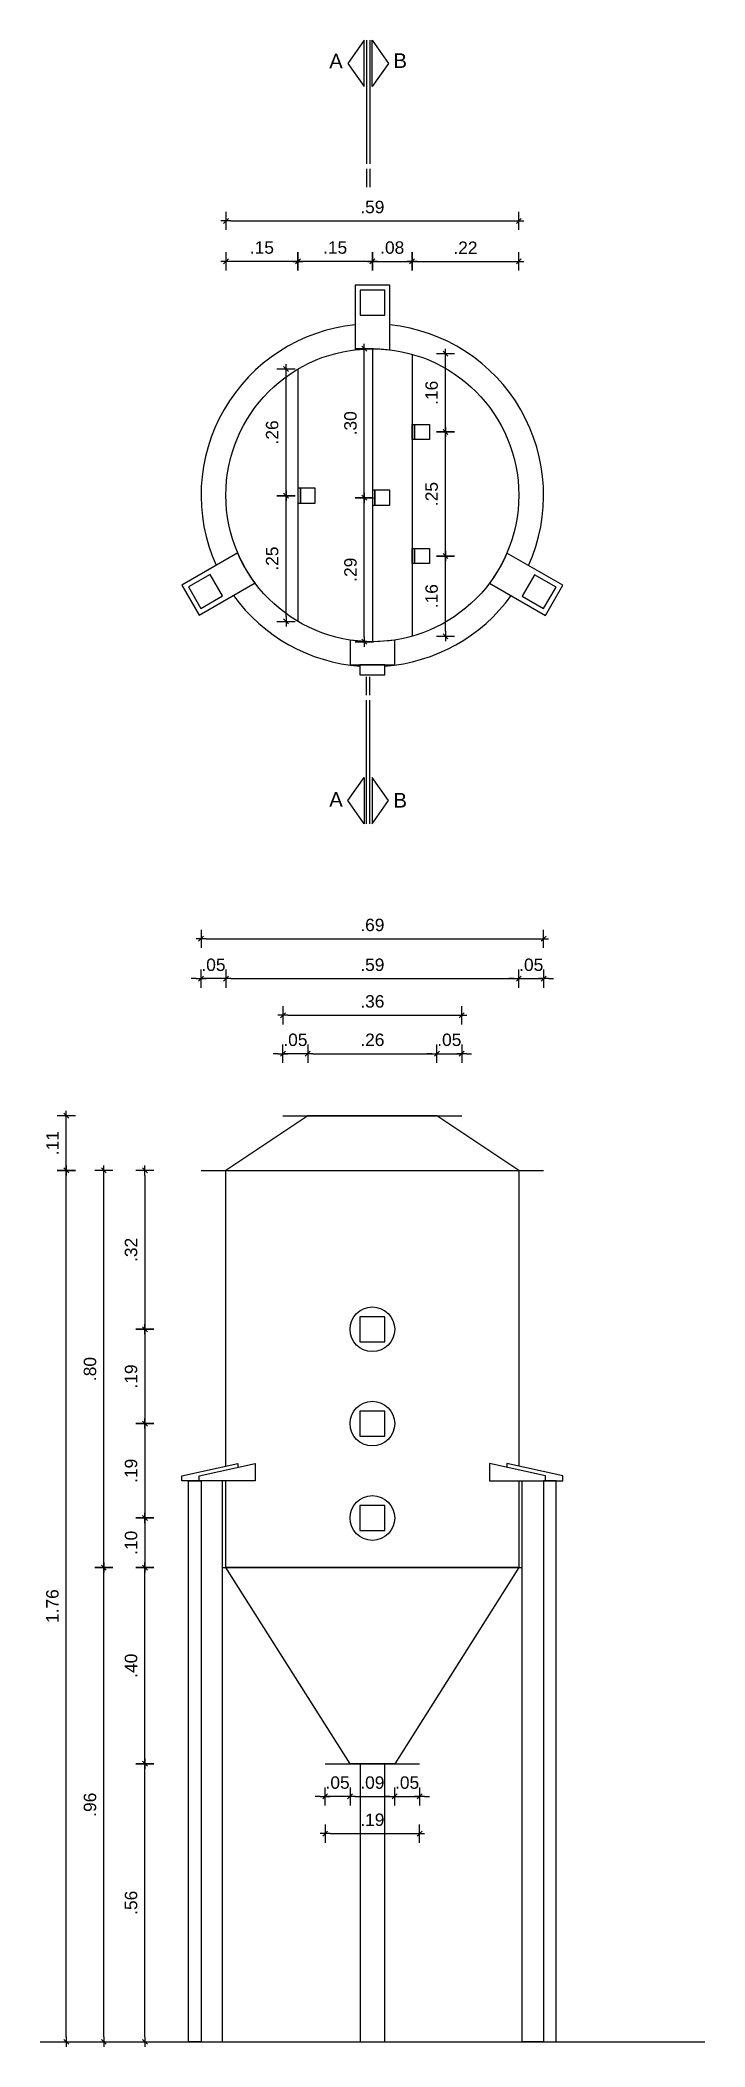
# Model space of a CAD drawing. Extents: x 0 to 1.34, y -0.01 to 4.03.
import ezdxf
from ezdxf.enums import TextEntityAlignment as Align

# ---------------------------------------------------------------- set-up
doc = ezdxf.new("R2010")
doc.units = 0
doc.linetypes.add('HIDDEN2', pattern=[0.1875, 0.125, -0.0625])
for name, color, linetype in [('BARRAS', 3, 'Continuous'), ('COTAS', 1, 'Continuous'), ('SENSOR', 4, 'Continuous'), ('SILO', 2, 'Continuous')]:
    doc.layers.add(name, color=color, linetype=linetype)
doc.styles.add('0', font='arial.ttf')
doc.styles.add('ARIAL', font='arial.ttf')
doc.dimstyles.new('DIM10', dxfattribs={"dimtxt": 0.025, "dimasz": 0.01, "dimexe": 0.03, "dimexo": 0.04, "dimgap": 0.015, "dimtad": 1, "dimzin": 4, "dimdsep": 46, "dimtxsty": 'ARIAL', "dimblk1": 'TIK2', "dimblk2": 'TIK2', "dimsah": 1, "dimcen": 0.02, "dimdle": 0.01, "dimse1": 1, "dimse2": 1, "dimclrd": 1, "dimclrt": 2, "dimadec": 0, "dimazin": 0, "dimtfac": 1, "dimtix": 1, "dimtmove": 1, "dimatfit": 3, "dimldrblk": 'TIK2', "dimfxl": 1, "dimtolj": 1, "dimtzin": 0, "dimlwd": -1, "dimarcsym": 0})

# ---------------------------------------------------------------- blocks, each defined once
blk = doc.blocks.new('TIK2')
for p, q in [((-1.01, 0), (1.01, 0)), ((0, -1.83), (0, 1.83))]:
    blk.add_line(p, q)
at = {"color": 2}
blk.add_line((-0.5, -0.5), (0.5, 0.5), dxfattribs=at)
blk = doc.blocks.new('*D16')
at = {"layer": 'COTAS', "color": 1, "transparency": 16777216}
blk.add_line((0.211, 0.01), (0.211, 0.55), dxfattribs=at)
at = {"layer": 'DEFPOINTS', "color": 0, "transparency": 16777216}
for p in [(0.211, 0.56), (0.5741, 0.56), (0.5741, 0)]:
    blk.add_point(p, dxfattribs=at)
at = {"layer": 'COTAS', "color": 1, "transparency": 16777216, "xscale": 0.01, "yscale": 0.01, "zscale": 0.01}
for p, rotation in [((0.211, 0.56), 90), ((0.211, 0), 270)]:
    blk.add_blockref('TIK2', p, dxfattribs=dict(at, rotation=rotation))
at = {"layer": 'COTAS', "color": 2, "transparency": 16777216, "insert": (0.1832, 0.28), "char_height": 0.025, "attachment_point": 5, "rotation": 90, "style": 'ARIAL'}
blk.add_mtext('\\A1;.56', dxfattribs=at)
blk = doc.blocks.new('*D17')
at = {"layer": 'COTAS', "color": 1, "transparency": 16777216}
blk.add_line((0.211, 0.57), (0.211, 0.945), dxfattribs=at)
at = {"layer": 'DEFPOINTS', "color": 0, "transparency": 16777216}
for p in [(0.211, 0.955), (0.3674, 0.955), (0.5741, 0.56)]:
    blk.add_point(p, dxfattribs=at)
at = {"layer": 'COTAS', "color": 1, "transparency": 16777216, "xscale": 0.01, "yscale": 0.01, "zscale": 0.01}
for p, rotation in [((0.211, 0.955), 90), ((0.211, 0.56), 270)]:
    blk.add_blockref('TIK2', p, dxfattribs=dict(at, rotation=rotation))
at = {"layer": 'COTAS', "color": 2, "transparency": 16777216, "insert": (0.1832, 0.7575), "char_height": 0.025, "attachment_point": 5, "rotation": 90, "style": 'ARIAL'}
blk.add_mtext('\\A1;.40', dxfattribs=at)
blk = doc.blocks.new('*D18')
at = {"layer": 'COTAS', "color": 1, "transparency": 16777216}
blk.add_line((0.1283, 0.01), (0.1283, 0.945), dxfattribs=at)
at = {"layer": 'DEFPOINTS', "color": 0, "transparency": 16777216}
for p in [(0.1283, 0.955), (0.3241, 0.955), (0.2802, 0)]:
    blk.add_point(p, dxfattribs=at)
at = {"layer": 'COTAS', "color": 1, "transparency": 16777216, "xscale": 0.01, "yscale": 0.01, "zscale": 0.01}
for p, rotation in [((0.1283, 0.955), 90), ((0.1283, 0), 270)]:
    blk.add_blockref('TIK2', p, dxfattribs=dict(at, rotation=rotation))
at = {"layer": 'COTAS', "color": 2, "transparency": 16777216, "insert": (0.1005, 0.4775), "char_height": 0.025, "attachment_point": 5, "rotation": 90, "style": 'ARIAL'}
blk.add_mtext('\\A1;.96', dxfattribs=at)
blk = doc.blocks.new('*D19')
at = {"layer": 'COTAS', "color": 1, "transparency": 16777216}
blk.add_line((0.1283, 0.965), (0.1283, 1.745), dxfattribs=at)
at = {"layer": 'DEFPOINTS', "color": 0, "transparency": 16777216}
for p in [(0.1283, 1.755), (0.3241, 1.755), (0.3241, 0.955)]:
    blk.add_point(p, dxfattribs=at)
at = {"layer": 'COTAS', "color": 1, "transparency": 16777216, "xscale": 0.01, "yscale": 0.01, "zscale": 0.01}
for p, rotation in [((0.1283, 1.755), 90), ((0.1283, 0.955), 270)]:
    blk.add_blockref('TIK2', p, dxfattribs=dict(at, rotation=rotation))
at = {"layer": 'COTAS', "color": 2, "transparency": 16777216, "insert": (0.1005, 1.355), "char_height": 0.025, "attachment_point": 5, "rotation": 90, "style": 'ARIAL'}
blk.add_mtext('\\A1;.80', dxfattribs=at)
blk = doc.blocks.new('*D20')
at = {"layer": 'COTAS', "color": 1, "transparency": 16777216}
blk.add_line((0.0526, 1.765), (0.0526, 1.855), dxfattribs=at)
at = {"layer": 'DEFPOINTS', "color": 0, "transparency": 16777216}
for p in [(0.0526, 1.865), (0.4891, 1.865), (0.3241, 1.755)]:
    blk.add_point(p, dxfattribs=at)
at = {"layer": 'COTAS', "color": 1, "transparency": 16777216, "xscale": 0.01, "yscale": 0.01, "zscale": 0.01}
for p, rotation in [((0.0526, 1.865), 90), ((0.0526, 1.755), 270)]:
    blk.add_blockref('TIK2', p, dxfattribs=dict(at, rotation=rotation))
at = {"layer": 'COTAS', "color": 2, "transparency": 16777216, "insert": (0.025, 1.81), "char_height": 0.025, "attachment_point": 5, "rotation": 90, "style": 'ARIAL'}
blk.add_mtext('\\A1;.11', dxfattribs=at)
blk = doc.blocks.new('*D21')
at = {"layer": 'COTAS', "color": 1, "transparency": 16777216}
blk.add_line((0.211, 1.745), (0.211, 1.445), dxfattribs=at)
at = {"layer": 'DEFPOINTS', "color": 0, "transparency": 16777216}
for p in [(0.3241, 1.755), (0.211, 1.435), (0.6441, 1.435)]:
    blk.add_point(p, dxfattribs=at)
at = {"layer": 'COTAS', "color": 1, "transparency": 16777216, "xscale": 0.01, "yscale": 0.01, "zscale": 0.01}
for p, rotation in [((0.211, 1.755), 90), ((0.211, 1.435), 270)]:
    blk.add_blockref('TIK2', p, dxfattribs=dict(at, rotation=rotation))
at = {"layer": 'COTAS', "color": 2, "transparency": 16777216, "insert": (0.1832, 1.595), "char_height": 0.025, "attachment_point": 5, "rotation": 90, "style": 'ARIAL'}
blk.add_mtext('\\A1;.32', dxfattribs=at)
blk = doc.blocks.new('*D22')
at = {"layer": 'COTAS', "color": 1, "transparency": 16777216}
blk.add_line((0.211, 1.425), (0.211, 1.255), dxfattribs=at)
at = {"layer": 'DEFPOINTS', "color": 0, "transparency": 16777216}
for p in [(0.6441, 1.435), (0.211, 1.245), (0.6441, 1.245)]:
    blk.add_point(p, dxfattribs=at)
at = {"layer": 'COTAS', "color": 1, "transparency": 16777216, "xscale": 0.01, "yscale": 0.01, "zscale": 0.01}
for p, rotation in [((0.211, 1.435), 90), ((0.211, 1.245), 270)]:
    blk.add_blockref('TIK2', p, dxfattribs=dict(at, rotation=rotation))
at = {"layer": 'COTAS', "color": 2, "transparency": 16777216, "insert": (0.1832, 1.34), "char_height": 0.025, "attachment_point": 5, "rotation": 90, "style": 'ARIAL'}
blk.add_mtext('\\A1;.19', dxfattribs=at)
blk = doc.blocks.new('*D23')
at = {"layer": 'COTAS', "color": 1, "transparency": 16777216}
blk.add_line((0.211, 1.235), (0.211, 1.065), dxfattribs=at)
at = {"layer": 'DEFPOINTS', "color": 0, "transparency": 16777216}
for p in [(0.6441, 1.245), (0.211, 1.055), (0.6441, 1.055)]:
    blk.add_point(p, dxfattribs=at)
at = {"layer": 'COTAS', "color": 1, "transparency": 16777216, "xscale": 0.01, "yscale": 0.01, "zscale": 0.01}
for p, rotation in [((0.211, 1.245), 90), ((0.211, 1.055), 270)]:
    blk.add_blockref('TIK2', p, dxfattribs=dict(at, rotation=rotation))
at = {"layer": 'COTAS', "color": 2, "transparency": 16777216, "insert": (0.1832, 1.15), "char_height": 0.025, "attachment_point": 5, "rotation": 90, "style": 'ARIAL'}
blk.add_mtext('\\A1;.19', dxfattribs=at)
blk = doc.blocks.new('*D24')
at = {"layer": 'COTAS', "color": 1, "transparency": 16777216}
blk.add_line((0.211, 1.045), (0.211, 0.965), dxfattribs=at)
at = {"layer": 'DEFPOINTS', "color": 0, "transparency": 16777216}
for p in [(0.6441, 1.055), (0.211, 0.955), (0.3241, 0.955)]:
    blk.add_point(p, dxfattribs=at)
at = {"layer": 'COTAS', "color": 1, "transparency": 16777216, "xscale": 0.01, "yscale": 0.01, "zscale": 0.01}
for p, rotation in [((0.211, 1.055), 90), ((0.211, 0.955), 270)]:
    blk.add_blockref('TIK2', p, dxfattribs=dict(at, rotation=rotation))
at = {"layer": 'COTAS', "color": 2, "transparency": 16777216, "insert": (0.1832, 1.005), "char_height": 0.025, "attachment_point": 5, "rotation": 90, "style": 'ARIAL'}
blk.add_mtext('\\A1;.10', dxfattribs=at)
blk = doc.blocks.new('*D25')
at = {"layer": 'COTAS', "color": 1, "transparency": 16777216}
blk.add_line((0.5491, 1.9901), (0.7891, 1.9901), dxfattribs=at)
at = {"layer": 'DEFPOINTS', "color": 0, "transparency": 16777216}
for p in [(0.7991, 1.9901), (0.5391, 1.865), (0.7991, 1.865)]:
    blk.add_point(p, dxfattribs=at)
at = {"layer": 'COTAS', "color": 1, "transparency": 16777216, "xscale": 0.01, "yscale": 0.01, "zscale": 0.01, "rotation": 180}
blk.add_blockref('TIK2', (0.5391, 1.9901), dxfattribs=at)
at = {"layer": 'COTAS', "color": 1, "transparency": 16777216, "xscale": 0.01, "yscale": 0.01, "zscale": 0.01}
blk.add_blockref('TIK2', (0.7991, 1.9901), dxfattribs=at)
at = {"layer": 'COTAS', "color": 2, "transparency": 16777216, "insert": (0.6691, 2.0179), "char_height": 0.025, "attachment_point": 5, "style": 'ARIAL'}
blk.add_mtext('\\A1;.26', dxfattribs=at)
blk = doc.blocks.new('*D26')
at = {"layer": 'COTAS', "color": 1, "transparency": 16777216}
blk.add_line((0.4991, 2.0675), (0.8391, 2.0675), dxfattribs=at)
at = {"layer": 'DEFPOINTS', "color": 0, "transparency": 16777216}
for p in [(0.8491, 2.0675), (0.4891, 1.865), (0.8491, 1.865)]:
    blk.add_point(p, dxfattribs=at)
at = {"layer": 'COTAS', "color": 1, "transparency": 16777216, "xscale": 0.01, "yscale": 0.01, "zscale": 0.01, "rotation": 180}
blk.add_blockref('TIK2', (0.4891, 2.0675), dxfattribs=at)
at = {"layer": 'COTAS', "color": 1, "transparency": 16777216, "xscale": 0.01, "yscale": 0.01, "zscale": 0.01}
blk.add_blockref('TIK2', (0.8491, 2.0675), dxfattribs=at)
at = {"layer": 'COTAS', "color": 2, "transparency": 16777216, "insert": (0.6691, 2.0953), "char_height": 0.025, "attachment_point": 5, "style": 'ARIAL'}
blk.add_mtext('\\A1;.36', dxfattribs=at)
blk = doc.blocks.new('*D27')
at = {"layer": 'COTAS', "color": 1, "transparency": 16777216}
for p, q in [((0.7891, 1.9901), (0.7791, 1.9901)), ((0.7991, 1.9901), (0.8491, 1.9901)), ((0.8591, 1.9901), (0.8691, 1.9901))]:
    blk.add_line(p, q, dxfattribs=at)
at = {"layer": 'DEFPOINTS', "color": 0, "transparency": 16777216}
for p in [(0.8491, 1.9901), (0.7991, 1.865), (0.8491, 1.865)]:
    blk.add_point(p, dxfattribs=at)
at = {"layer": 'COTAS', "color": 1, "transparency": 16777216, "xscale": 0.01, "yscale": 0.01, "zscale": 0.01}
blk.add_blockref('TIK2', (0.7991, 1.9901), dxfattribs=at)
at = {"layer": 'COTAS', "color": 1, "transparency": 16777216, "xscale": 0.01, "yscale": 0.01, "zscale": 0.01, "rotation": 180}
blk.add_blockref('TIK2', (0.8491, 1.9901), dxfattribs=at)
at = {"layer": 'COTAS', "color": 2, "transparency": 16777216, "insert": (0.8241, 2.0179), "char_height": 0.025, "attachment_point": 5, "style": 'ARIAL'}
blk.add_mtext('\\A1;.05', dxfattribs=at)
blk = doc.blocks.new('*D28')
at = {"layer": 'COTAS', "color": 1, "transparency": 16777216}
for p, q in [((0.4791, 1.9901), (0.4691, 1.9901)), ((0.5391, 1.9901), (0.4891, 1.9901)), ((0.5491, 1.9901), (0.5591, 1.9901))]:
    blk.add_line(p, q, dxfattribs=at)
at = {"layer": 'DEFPOINTS', "color": 0, "transparency": 16777216}
for p in [(0.4891, 1.9901), (0.4891, 1.865), (0.5391, 1.865)]:
    blk.add_point(p, dxfattribs=at)
at = {"layer": 'COTAS', "color": 1, "transparency": 16777216, "xscale": 0.01, "yscale": 0.01, "zscale": 0.01}
blk.add_blockref('TIK2', (0.4891, 1.9901), dxfattribs=at)
at = {"layer": 'COTAS', "color": 1, "transparency": 16777216, "xscale": 0.01, "yscale": 0.01, "zscale": 0.01, "rotation": 180}
blk.add_blockref('TIK2', (0.5391, 1.9901), dxfattribs=at)
at = {"layer": 'COTAS', "color": 2, "transparency": 16777216, "insert": (0.5141, 2.0179), "char_height": 0.025, "attachment_point": 5, "style": 'ARIAL'}
blk.add_mtext('\\A1;.05', dxfattribs=at)
blk = doc.blocks.new('*D29')
at = {"layer": 'COTAS', "color": 1, "transparency": 16777216}
blk.add_line((0.3841, 2.1413), (0.9541, 2.1413), dxfattribs=at)
at = {"layer": 'DEFPOINTS', "color": 0, "transparency": 16777216}
for p in [(0.9641, 2.1413), (0.3741, 1.755), (0.9641, 1.755)]:
    blk.add_point(p, dxfattribs=at)
at = {"layer": 'COTAS', "color": 1, "transparency": 16777216, "xscale": 0.01, "yscale": 0.01, "zscale": 0.01, "rotation": 180}
blk.add_blockref('TIK2', (0.3741, 2.1413), dxfattribs=at)
at = {"layer": 'COTAS', "color": 1, "transparency": 16777216, "xscale": 0.01, "yscale": 0.01, "zscale": 0.01}
blk.add_blockref('TIK2', (0.9641, 2.1413), dxfattribs=at)
at = {"layer": 'COTAS', "color": 2, "transparency": 16777216, "insert": (0.6691, 2.169), "char_height": 0.025, "attachment_point": 5, "style": 'ARIAL'}
blk.add_mtext('\\A1;.59', dxfattribs=at)
blk = doc.blocks.new('*D30')
at = {"layer": 'COTAS', "color": 1, "transparency": 16777216}
for p, q in [((0.3141, 2.1413), (0.3041, 2.1413)), ((0.3741, 2.1413), (0.3241, 2.1413)), ((0.3841, 2.1413), (0.3941, 2.1413))]:
    blk.add_line(p, q, dxfattribs=at)
at = {"layer": 'DEFPOINTS', "color": 0, "transparency": 16777216}
for p in [(0.3241, 2.1413), (0.3241, 1.755), (0.3741, 1.755)]:
    blk.add_point(p, dxfattribs=at)
at = {"layer": 'COTAS', "color": 1, "transparency": 16777216, "xscale": 0.01, "yscale": 0.01, "zscale": 0.01}
blk.add_blockref('TIK2', (0.3241, 2.1413), dxfattribs=at)
at = {"layer": 'COTAS', "color": 1, "transparency": 16777216, "xscale": 0.01, "yscale": 0.01, "zscale": 0.01, "rotation": 180}
blk.add_blockref('TIK2', (0.3741, 2.1413), dxfattribs=at)
at = {"layer": 'COTAS', "color": 2, "transparency": 16777216, "insert": (0.3491, 2.169), "char_height": 0.025, "attachment_point": 5, "style": 'ARIAL'}
blk.add_mtext('\\A1;.05', dxfattribs=at)
blk = doc.blocks.new('*D31')
at = {"layer": 'COTAS', "color": 1, "transparency": 16777216}
for p, q in [((0.9541, 2.1413), (0.9441, 2.1413)), ((0.9641, 2.1413), (1.0141, 2.1413)), ((1.0241, 2.1413), (1.0341, 2.1413))]:
    blk.add_line(p, q, dxfattribs=at)
at = {"layer": 'DEFPOINTS', "color": 0, "transparency": 16777216}
for p in [(1.0141, 2.1413), (0.9641, 1.755), (1.0141, 1.755)]:
    blk.add_point(p, dxfattribs=at)
at = {"layer": 'COTAS', "color": 1, "transparency": 16777216, "xscale": 0.01, "yscale": 0.01, "zscale": 0.01}
blk.add_blockref('TIK2', (0.9641, 2.1413), dxfattribs=at)
at = {"layer": 'COTAS', "color": 1, "transparency": 16777216, "xscale": 0.01, "yscale": 0.01, "zscale": 0.01, "rotation": 180}
blk.add_blockref('TIK2', (1.0141, 2.1413), dxfattribs=at)
at = {"layer": 'COTAS', "color": 2, "transparency": 16777216, "insert": (0.9891, 2.169), "char_height": 0.025, "attachment_point": 5, "style": 'ARIAL'}
blk.add_mtext('\\A1;.05', dxfattribs=at)
blk = doc.blocks.new('*D32')
at = {"layer": 'COTAS', "color": 1, "transparency": 16777216}
blk.add_line((0.3341, 2.2215), (1.0041, 2.2215), dxfattribs=at)
at = {"layer": 'DEFPOINTS', "color": 0, "transparency": 16777216}
for p in [(1.0141, 2.2215), (0.3241, 1.755), (1.0141, 1.755)]:
    blk.add_point(p, dxfattribs=at)
at = {"layer": 'COTAS', "color": 1, "transparency": 16777216, "xscale": 0.01, "yscale": 0.01, "zscale": 0.01, "rotation": 180}
blk.add_blockref('TIK2', (0.3241, 2.2215), dxfattribs=at)
at = {"layer": 'COTAS', "color": 1, "transparency": 16777216, "xscale": 0.01, "yscale": 0.01, "zscale": 0.01}
blk.add_blockref('TIK2', (1.0141, 2.2215), dxfattribs=at)
at = {"layer": 'COTAS', "color": 2, "transparency": 16777216, "insert": (0.6691, 2.2493), "char_height": 0.025, "attachment_point": 5, "style": 'ARIAL'}
blk.add_mtext('\\A1;.69', dxfattribs=at)
blk = doc.blocks.new('*D33')
at = {"layer": 'COTAS', "color": 1, "transparency": 16777216}
blk.add_line((0.6341, 0.4942), (0.7041, 0.4942), dxfattribs=at)
at = {"layer": 'DEFPOINTS', "color": 0, "transparency": 16777216}
for p in [(0.6241, 0.56), (0.7141, 0.56), (0.7141, 0.4942)]:
    blk.add_point(p, dxfattribs=at)
at = {"layer": 'COTAS', "color": 1, "transparency": 16777216, "xscale": 0.01, "yscale": 0.01, "zscale": 0.01, "rotation": 180}
blk.add_blockref('TIK2', (0.6241, 0.4942), dxfattribs=at)
at = {"layer": 'COTAS', "color": 1, "transparency": 16777216, "xscale": 0.01, "yscale": 0.01, "zscale": 0.01}
blk.add_blockref('TIK2', (0.7141, 0.4942), dxfattribs=at)
at = {"layer": 'COTAS', "color": 2, "transparency": 16777216, "insert": (0.6691, 0.522), "char_height": 0.025, "attachment_point": 5, "style": 'ARIAL'}
blk.add_mtext('\\A1;.09', dxfattribs=at)
blk = doc.blocks.new('*D34')
at = {"layer": 'COTAS', "color": 1, "transparency": 16777216}
blk.add_line((0.5841, 0.4193), (0.7541, 0.4193), dxfattribs=at)
at = {"layer": 'DEFPOINTS', "color": 0, "transparency": 16777216}
for p in [(0.5741, 0.56), (0.7641, 0.56), (0.7641, 0.4193)]:
    blk.add_point(p, dxfattribs=at)
at = {"layer": 'COTAS', "color": 1, "transparency": 16777216, "xscale": 0.01, "yscale": 0.01, "zscale": 0.01, "rotation": 180}
blk.add_blockref('TIK2', (0.5741, 0.4193), dxfattribs=at)
at = {"layer": 'COTAS', "color": 1, "transparency": 16777216, "xscale": 0.01, "yscale": 0.01, "zscale": 0.01}
blk.add_blockref('TIK2', (0.7641, 0.4193), dxfattribs=at)
at = {"layer": 'COTAS', "color": 2, "transparency": 16777216, "insert": (0.6691, 0.4471), "char_height": 0.025, "attachment_point": 5, "style": 'ARIAL'}
blk.add_mtext('\\A1;.19', dxfattribs=at)
blk = doc.blocks.new('*D35')
at = {"layer": 'COTAS', "color": 1, "transparency": 16777216}
for p, q in [((0.7041, 0.4942), (0.6941, 0.4942)), ((0.7141, 0.4942), (0.7641, 0.4942)), ((0.7741, 0.4942), (0.7841, 0.4942))]:
    blk.add_line(p, q, dxfattribs=at)
at = {"layer": 'DEFPOINTS', "color": 0, "transparency": 16777216}
for p in [(0.7141, 0.56), (0.7641, 0.56), (0.7641, 0.4942)]:
    blk.add_point(p, dxfattribs=at)
at = {"layer": 'COTAS', "color": 1, "transparency": 16777216, "xscale": 0.01, "yscale": 0.01, "zscale": 0.01}
blk.add_blockref('TIK2', (0.7141, 0.4942), dxfattribs=at)
at = {"layer": 'COTAS', "color": 1, "transparency": 16777216, "xscale": 0.01, "yscale": 0.01, "zscale": 0.01, "rotation": 180}
blk.add_blockref('TIK2', (0.7641, 0.4942), dxfattribs=at)
at = {"layer": 'COTAS', "color": 2, "transparency": 16777216, "insert": (0.7391, 0.522), "char_height": 0.025, "attachment_point": 5, "style": 'ARIAL'}
blk.add_mtext('\\A1;.05', dxfattribs=at)
blk = doc.blocks.new('*D36')
at = {"layer": 'COTAS', "color": 1, "transparency": 16777216}
for p, q in [((0.5641, 0.4942), (0.5541, 0.4942)), ((0.6241, 0.4942), (0.5741, 0.4942)), ((0.6341, 0.4942), (0.6441, 0.4942))]:
    blk.add_line(p, q, dxfattribs=at)
at = {"layer": 'DEFPOINTS', "color": 0, "transparency": 16777216}
for p in [(0.5741, 0.56), (0.6241, 0.56), (0.5741, 0.4942)]:
    blk.add_point(p, dxfattribs=at)
at = {"layer": 'COTAS', "color": 1, "transparency": 16777216, "xscale": 0.01, "yscale": 0.01, "zscale": 0.01}
blk.add_blockref('TIK2', (0.5741, 0.4942), dxfattribs=at)
at = {"layer": 'COTAS', "color": 1, "transparency": 16777216, "xscale": 0.01, "yscale": 0.01, "zscale": 0.01, "rotation": 180}
blk.add_blockref('TIK2', (0.6241, 0.4942), dxfattribs=at)
at = {"layer": 'COTAS', "color": 2, "transparency": 16777216, "insert": (0.5991, 0.522), "char_height": 0.025, "attachment_point": 5, "style": 'ARIAL'}
blk.add_mtext('\\A1;.05', dxfattribs=at)
blk = doc.blocks.new('*D37')
at = {"layer": 'COTAS', "color": 1, "transparency": 16777216}
blk.add_line((0.0526, 0.01), (0.0526, 1.745), dxfattribs=at)
at = {"layer": 'DEFPOINTS', "color": 0, "transparency": 16777216}
for p in [(0.0526, 1.755), (0.3241, 1.755), (0.3023, 0)]:
    blk.add_point(p, dxfattribs=at)
at = {"layer": 'COTAS', "color": 1, "transparency": 16777216, "xscale": 0.01, "yscale": 0.01, "zscale": 0.01}
for p, rotation in [((0.0526, 1.755), 90), ((0.0526, 0), 270)]:
    blk.add_blockref('TIK2', p, dxfattribs=dict(at, rotation=rotation))
at = {"layer": 'COTAS', "color": 2, "transparency": 16777216, "insert": (0.0248, 0.8775), "char_height": 0.025, "attachment_point": 5, "rotation": 90, "style": 'ARIAL'}
blk.add_mtext('\\A1;1.76', dxfattribs=at)
blk = doc.blocks.new('*D38')
at = {"layer": 'COTAS', "color": 1, "transparency": 16777216}
blk.add_line((0.3841, 3.6673), (0.9541, 3.6673), dxfattribs=at)
at = {"layer": 'DEFPOINTS', "color": 0, "transparency": 16777216}
for p in [(0.9641, 3.6673), (0.3741, 3.1148), (0.9641, 3.1148)]:
    blk.add_point(p, dxfattribs=at)
at = {"layer": 'COTAS', "color": 1, "transparency": 16777216, "xscale": 0.01, "yscale": 0.01, "zscale": 0.01, "rotation": 180}
blk.add_blockref('TIK2', (0.3741, 3.6673), dxfattribs=at)
at = {"layer": 'COTAS', "color": 1, "transparency": 16777216, "xscale": 0.01, "yscale": 0.01, "zscale": 0.01}
blk.add_blockref('TIK2', (0.9641, 3.6673), dxfattribs=at)
at = {"layer": 'COTAS', "color": 2, "transparency": 16777216, "insert": (0.6691, 3.6951), "char_height": 0.025, "attachment_point": 5, "style": 'ARIAL'}
blk.add_mtext('\\A1;.59', dxfattribs=at)
blk = doc.blocks.new('*D39')
at = {"layer": 'COTAS', "color": 1, "transparency": 16777216}
blk.add_line((0.6791, 3.5858), (0.7391, 3.5858), dxfattribs=at)
at = {"layer": 'DEFPOINTS', "color": 0, "transparency": 16777216}
for p in [(0.6691, 3.5635), (0.7491, 3.5858), (0.7491, 3.3987)]:
    blk.add_point(p, dxfattribs=at)
at = {"layer": 'COTAS', "color": 1, "transparency": 16777216, "xscale": 0.01, "yscale": 0.01, "zscale": 0.01, "rotation": 180}
blk.add_blockref('TIK2', (0.6691, 3.5858), dxfattribs=at)
at = {"layer": 'COTAS', "color": 1, "transparency": 16777216, "xscale": 0.01, "yscale": 0.01, "zscale": 0.01}
blk.add_blockref('TIK2', (0.7491, 3.5858), dxfattribs=at)
at = {"layer": 'COTAS', "color": 2, "transparency": 16777216, "insert": (0.7091, 3.6135), "char_height": 0.025, "attachment_point": 5, "style": 'ARIAL'}
blk.add_mtext('\\A1;.08', dxfattribs=at)
blk = doc.blocks.new('*D40')
at = {"layer": 'COTAS', "color": 1, "transparency": 16777216}
blk.add_line((0.6591, 3.5858), (0.5291, 3.5858), dxfattribs=at)
at = {"layer": 'DEFPOINTS', "color": 0, "transparency": 16777216}
for p in [(0.5191, 3.5858), (0.6691, 3.5635), (0.5191, 3.3688)]:
    blk.add_point(p, dxfattribs=at)
at = {"layer": 'COTAS', "color": 1, "transparency": 16777216, "xscale": 0.01, "yscale": 0.01, "zscale": 0.01, "rotation": 180}
blk.add_blockref('TIK2', (0.5191, 3.5858), dxfattribs=at)
at = {"layer": 'COTAS', "color": 1, "transparency": 16777216, "xscale": 0.01, "yscale": 0.01, "zscale": 0.01}
blk.add_blockref('TIK2', (0.6691, 3.5858), dxfattribs=at)
at = {"layer": 'COTAS', "color": 2, "transparency": 16777216, "insert": (0.5941, 3.6135), "char_height": 0.025, "attachment_point": 5, "style": 'ARIAL'}
blk.add_mtext('\\A1;.15', dxfattribs=at)
blk = doc.blocks.new('*D41')
at = {"layer": 'COTAS', "color": 1, "transparency": 16777216}
blk.add_line((0.5091, 3.5858), (0.3841, 3.5858), dxfattribs=at)
at = {"layer": 'DEFPOINTS', "color": 0, "transparency": 16777216}
for p in [(0.3741, 3.5858), (0.5191, 3.3688), (0.3741, 3.1148)]:
    blk.add_point(p, dxfattribs=at)
at = {"layer": 'COTAS', "color": 1, "transparency": 16777216, "xscale": 0.01, "yscale": 0.01, "zscale": 0.01, "rotation": 180}
blk.add_blockref('TIK2', (0.3741, 3.5858), dxfattribs=at)
at = {"layer": 'COTAS', "color": 1, "transparency": 16777216, "xscale": 0.01, "yscale": 0.01, "zscale": 0.01}
blk.add_blockref('TIK2', (0.5191, 3.5858), dxfattribs=at)
at = {"layer": 'COTAS', "color": 2, "transparency": 16777216, "insert": (0.4466, 3.6135), "char_height": 0.025, "attachment_point": 5, "style": 'ARIAL'}
blk.add_mtext('\\A1;.15', dxfattribs=at)
blk = doc.blocks.new('*D42')
at = {"layer": 'COTAS', "color": 1, "transparency": 16777216}
blk.add_line((0.7591, 3.5858), (0.9541, 3.5858), dxfattribs=at)
at = {"layer": 'DEFPOINTS', "color": 0, "transparency": 16777216}
for p in [(0.9641, 3.5858), (0.7491, 3.1148), (0.9641, 3.1148)]:
    blk.add_point(p, dxfattribs=at)
at = {"layer": 'COTAS', "color": 1, "transparency": 16777216, "xscale": 0.01, "yscale": 0.01, "zscale": 0.01, "rotation": 180}
blk.add_blockref('TIK2', (0.7491, 3.5858), dxfattribs=at)
at = {"layer": 'COTAS', "color": 1, "transparency": 16777216, "xscale": 0.01, "yscale": 0.01, "zscale": 0.01}
blk.add_blockref('TIK2', (0.9641, 3.5858), dxfattribs=at)
at = {"layer": 'COTAS', "color": 2, "transparency": 16777216, "insert": (0.8566, 3.6133), "char_height": 0.025, "attachment_point": 5, "style": 'ARIAL'}
blk.add_mtext('\\A1;.22', dxfattribs=at)
blk = doc.blocks.new('*U117')
blk.add_lwpolyline([(-0.05, -0.035), (0.08, -0.035), (0.08, 0.035), (-0.05, 0.035, -0.058706)], format="xyb", close=True)
at = {"color": 251, "linetype": 'HIDDEN2', "ltscale": 0.1, "true_color": 0x636466}
blk.add_lwpolyline([(0.02, -0.025), (0.07, -0.025), (0.07, 0.025), (0.02, 0.025)], close=True, dxfattribs=at)
blk = doc.blocks.new('*U118')
at = {"layer": 'SILO', "color": 0, "linetype": 'ByBlock', "lineweight": -2, "transparency": 16777216}
for p, rotation in [((0.9339, 3.2202), 120), ((0.9335, 2.6263), 239.9999999999999)]:
    blk.add_blockref('*U117', p, dxfattribs=dict(at, rotation=rotation))
blk.add_blockref('*U117', (1.448, 2.9228), dxfattribs=at)
blk = doc.blocks.new('pl')
at = {"layer": 'BARRAS'}
for points in [[(0.085, 0.1125), (0.08, 0.1125), (0.08, 0.1425), (0.085, 0.1425)], [(-0.15, -0.016), (-0.145, -0.016), (-0.145, 0.014), (-0.15, 0.014)], [(0.0001, -0.02), (0.0051, -0.02), (0.0051, 0.01), (0.0001, 0.01)], [(0.085, -0.1376), (0.08, -0.1376), (0.08, -0.1076), (0.085, -0.1076)]]:
    blk.add_lwpolyline(points, close=True, dxfattribs=at)
at = {"layer": 'SENSOR'}
for points in [[(0.115, 0.1125), (0.085, 0.1125), (0.085, 0.1425), (0.115, 0.1425)], [(-0.145, -0.016), (-0.115, -0.016), (-0.115, 0.014), (-0.145, 0.014)], [(0.0051, -0.02), (0.0351, -0.02), (0.0351, 0.01), (0.0051, 0.01)], [(0.115, -0.1376), (0.085, -0.1376), (0.085, -0.1076), (0.115, -0.1076)]]:
    blk.add_lwpolyline(points, close=True, dxfattribs=at)
at = {"layer": 'SILO'}
for p, q in [((0, 0.295), (0.0001, -0.295)), ((0.08, 0.2839), (0.08, -0.2839)), ((-0.15, 0.254), (-0.15, -0.254))]:
    blk.add_line(p, q, dxfattribs=at)
blk.add_lwpolyline([(-0.0448, -0.3416), (0.045, -0.3416), (0.045, -0.2916, -0.076093), (-0.0448, -0.2916)], format="xyb", close=True, dxfattribs=at)
blk.add_lwpolyline([(-0.025, -0.3616), (0.025, -0.3616), (0.025, -0.3416), (-0.025, -0.3416)], close=True, dxfattribs=at)
blk.add_circle((0, 0), 0.295, dxfattribs=at)
at = {"layer": 'SILO', "color": 252, "true_color": 0x939598}
for start, end in [(95.7717, 204.1416), (335.7872, 84.1265), (215.7869, 265.8445), (274.1555, 324.1419)]:
    blk.add_arc((0, 0), 0.345, start, end, dxfattribs=at)
at = {"layer": 'SILO', "rotation": 330}
blk.add_blockref('*U118', (-2.4186, -1.9789), dxfattribs=at)
blk = doc.blocks.new('*D72')
at = {"layer": 'COTAS', "color": 1, "transparency": 16777216}
blk.add_line((0.6529, 2.8298), (0.6529, 3.0998), dxfattribs=at)
at = {"layer": 'DEFPOINTS', "color": 0, "transparency": 16777216}
for p in [(0.6529, 3.1098), (0.6692, 3.1098), (0.6692, 2.8198)]:
    blk.add_point(p, dxfattribs=at)
at = {"layer": 'COTAS', "color": 1, "transparency": 16777216, "xscale": 0.01, "yscale": 0.01, "zscale": 0.01}
for p, rotation in [((0.6529, 3.1098), 90), ((0.6529, 2.8198), 270)]:
    blk.add_blockref('TIK2', p, dxfattribs=dict(at, rotation=rotation))
at = {"layer": 'COTAS', "color": 2, "transparency": 16777216, "insert": (0.6252, 2.9648), "char_height": 0.025, "attachment_point": 5, "rotation": 90, "style": 'ARIAL'}
blk.add_mtext('\\A1;.29', dxfattribs=at)
blk = doc.blocks.new('*D73')
at = {"layer": 'COTAS', "color": 1, "transparency": 16777216}
blk.add_line((0.8164, 2.8408), (0.8164, 2.9822), dxfattribs=at)
at = {"layer": 'DEFPOINTS', "color": 0, "transparency": 16777216}
for p in [(0.7491, 2.9922), (0.8164, 2.9922), (0.7491, 2.8308)]:
    blk.add_point(p, dxfattribs=at)
at = {"layer": 'COTAS', "color": 1, "transparency": 16777216, "xscale": 0.01, "yscale": 0.01, "zscale": 0.01}
for p, rotation in [((0.8164, 2.9922), 90), ((0.8164, 2.8308), 270)]:
    blk.add_blockref('TIK2', p, dxfattribs=dict(at, rotation=rotation))
at = {"layer": 'COTAS', "color": 2, "transparency": 16777216, "insert": (0.7886, 2.9115), "char_height": 0.025, "attachment_point": 5, "rotation": 90, "style": 'ARIAL'}
blk.add_mtext('\\A1;.16', dxfattribs=at)
blk = doc.blocks.new('*D74')
at = {"layer": 'COTAS', "color": 1, "transparency": 16777216}
blk.add_line((0.8164, 3.0022), (0.8164, 3.2323), dxfattribs=at)
at = {"layer": 'DEFPOINTS', "color": 0, "transparency": 16777216}
for p in [(0.7491, 3.2423), (0.8164, 3.2423), (0.7491, 2.9922)]:
    blk.add_point(p, dxfattribs=at)
at = {"layer": 'COTAS', "color": 1, "transparency": 16777216, "xscale": 0.01, "yscale": 0.01, "zscale": 0.01}
for p, rotation in [((0.8164, 3.2423), 90), ((0.8164, 2.9922), 270)]:
    blk.add_blockref('TIK2', p, dxfattribs=dict(at, rotation=rotation))
at = {"layer": 'COTAS', "color": 2, "transparency": 16777216, "insert": (0.7886, 3.1172), "char_height": 0.025, "attachment_point": 5, "rotation": 90, "style": 'ARIAL'}
blk.add_mtext('\\A1;.25', dxfattribs=at)
blk = doc.blocks.new('*D75')
at = {"layer": 'COTAS', "color": 1, "transparency": 16777216}
blk.add_line((0.8164, 3.2523), (0.8164, 3.3898), dxfattribs=at)
at = {"layer": 'DEFPOINTS', "color": 0, "transparency": 16777216}
for p in [(0.745, 3.3998), (0.8164, 3.3998), (0.7491, 3.2423)]:
    blk.add_point(p, dxfattribs=at)
at = {"layer": 'COTAS', "color": 1, "transparency": 16777216, "xscale": 0.01, "yscale": 0.01, "zscale": 0.01}
for p, rotation in [((0.8164, 3.3998), 90), ((0.8164, 3.2423), 270)]:
    blk.add_blockref('TIK2', p, dxfattribs=dict(at, rotation=rotation))
at = {"layer": 'COTAS', "color": 2, "transparency": 16777216, "insert": (0.7886, 3.3211), "char_height": 0.025, "attachment_point": 5, "rotation": 90, "style": 'ARIAL'}
blk.add_mtext('\\A1;.16', dxfattribs=at)
blk = doc.blocks.new('*D76')
at = {"layer": 'COTAS', "color": 1, "transparency": 16777216}
blk.add_line((0.6529, 3.1198), (0.6529, 3.3997), dxfattribs=at)
at = {"layer": 'DEFPOINTS', "color": 0, "transparency": 16777216}
for p in [(0.6529, 3.4097), (0.6691, 3.4097), (0.6692, 3.1098)]:
    blk.add_point(p, dxfattribs=at)
at = {"layer": 'COTAS', "color": 1, "transparency": 16777216, "xscale": 0.01, "yscale": 0.01, "zscale": 0.01}
for p, rotation in [((0.6529, 3.4097), 90), ((0.6529, 3.1098), 270)]:
    blk.add_blockref('TIK2', p, dxfattribs=dict(at, rotation=rotation))
at = {"layer": 'COTAS', "color": 2, "transparency": 16777216, "insert": (0.6251, 3.2597), "char_height": 0.025, "attachment_point": 5, "rotation": 90, "style": 'ARIAL'}
blk.add_mtext('\\A1;.30', dxfattribs=at)
blk = doc.blocks.new('*D77')
at = {"layer": 'COTAS', "color": 1, "transparency": 16777216}
blk.add_line((0.4952, 2.8708), (0.4952, 3.1037), dxfattribs=at)
at = {"layer": 'DEFPOINTS', "color": 0, "transparency": 16777216}
for p in [(0.4952, 3.1137), (0.5191, 3.1137), (0.5191, 2.8608)]:
    blk.add_point(p, dxfattribs=at)
at = {"layer": 'COTAS', "color": 1, "transparency": 16777216, "xscale": 0.01, "yscale": 0.01, "zscale": 0.01}
for p, rotation in [((0.4952, 3.1137), 90), ((0.4952, 2.8608), 270)]:
    blk.add_blockref('TIK2', p, dxfattribs=dict(at, rotation=rotation))
at = {"layer": 'COTAS', "color": 2, "transparency": 16777216, "insert": (0.4674, 2.9872), "char_height": 0.025, "attachment_point": 5, "rotation": 90, "style": 'ARIAL'}
blk.add_mtext('\\A1;.25', dxfattribs=at)
blk = doc.blocks.new('*D78')
at = {"layer": 'COTAS', "color": 1, "transparency": 16777216}
blk.add_line((0.4952, 3.1237), (0.4952, 3.3588), dxfattribs=at)
at = {"layer": 'DEFPOINTS', "color": 0, "transparency": 16777216}
for p in [(0.4952, 3.3688), (0.5191, 3.3688), (0.5191, 3.1137)]:
    blk.add_point(p, dxfattribs=at)
at = {"layer": 'COTAS', "color": 1, "transparency": 16777216, "xscale": 0.01, "yscale": 0.01, "zscale": 0.01}
for p, rotation in [((0.4952, 3.3688), 90), ((0.4952, 3.1137), 270)]:
    blk.add_blockref('TIK2', p, dxfattribs=dict(at, rotation=rotation))
at = {"layer": 'COTAS', "color": 2, "transparency": 16777216, "insert": (0.4674, 3.2413), "char_height": 0.025, "attachment_point": 5, "rotation": 90, "style": 'ARIAL'}
blk.add_mtext('\\A1;.26', dxfattribs=at)
blk = doc.blocks.new('90')
for p, q in [((0, 0.02632), (0, 0.00396)), ((0, 0.00303), (0, -0.00026))]:
    blk.add_line(p, q)
blk.add_lwpolyline([(0.00338, 0.02212), (0.00041, 0.01792), (0.00041, 0.02632)], close=True)
at = {"color": 10, "style": '0'}
blk.add_attdef('A', text='', height=0.00264, rotation=360, dxfattribs=at).set_placement((0.0055, 0.02112), align=Align.CENTER)
blk = doc.blocks.new('*D83')
at = {"layer": 'COTAS', "color": 1, "transparency": 16777216}
blk.add_line((0.6341, 0.4942), (0.7041, 0.4942), dxfattribs=at)
at = {"layer": 'DEFPOINTS', "color": 0, "transparency": 16777216}
for p in [(0.6241, 0.56), (0.7141, 0.56), (0.7141, 0.4942)]:
    blk.add_point(p, dxfattribs=at)
at = {"layer": 'COTAS', "color": 1, "transparency": 16777216, "xscale": 0.01, "yscale": 0.01, "zscale": 0.01, "rotation": 180}
blk.add_blockref('TIK2', (0.6241, 0.4942), dxfattribs=at)
at = {"layer": 'COTAS', "color": 1, "transparency": 16777216, "xscale": 0.01, "yscale": 0.01, "zscale": 0.01}
blk.add_blockref('TIK2', (0.7141, 0.4942), dxfattribs=at)
at = {"layer": 'COTAS', "color": 2, "transparency": 16777216, "insert": (0.6691, 0.522), "char_height": 0.025, "attachment_point": 5, "style": 'ARIAL'}
blk.add_mtext('\\A1;.09', dxfattribs=at)
blk = doc.blocks.new('*D129')
at = {"layer": 'COTAS', "color": 1, "transparency": 16777216}
blk.add_line((0.5491, 1.9901), (0.7891, 1.9901), dxfattribs=at)
at = {"layer": 'DEFPOINTS', "color": 0, "transparency": 16777216}
for p in [(0.7991, 1.9901), (0.5391, 1.865), (0.7991, 1.865)]:
    blk.add_point(p, dxfattribs=at)
at = {"layer": 'COTAS', "color": 1, "transparency": 16777216, "xscale": 0.01, "yscale": 0.01, "zscale": 0.01, "rotation": 180}
blk.add_blockref('TIK2', (0.5391, 1.9901), dxfattribs=at)
at = {"layer": 'COTAS', "color": 1, "transparency": 16777216, "xscale": 0.01, "yscale": 0.01, "zscale": 0.01}
blk.add_blockref('TIK2', (0.7991, 1.9901), dxfattribs=at)
at = {"layer": 'COTAS', "color": 2, "transparency": 16777216, "insert": (0.6691, 2.0179), "char_height": 0.025, "attachment_point": 5, "style": 'ARIAL'}
blk.add_mtext('\\A1;.26', dxfattribs=at)
blk = doc.blocks.new('*D131')
at = {"layer": 'COTAS', "color": 1, "transparency": 16777216}
blk.add_line((0.3841, 2.1413), (0.9541, 2.1413), dxfattribs=at)
at = {"layer": 'DEFPOINTS', "color": 0, "transparency": 16777216}
for p in [(0.9641, 2.1413), (0.3741, 1.755), (0.9641, 1.755)]:
    blk.add_point(p, dxfattribs=at)
at = {"layer": 'COTAS', "color": 1, "transparency": 16777216, "xscale": 0.01, "yscale": 0.01, "zscale": 0.01, "rotation": 180}
blk.add_blockref('TIK2', (0.3741, 2.1413), dxfattribs=at)
at = {"layer": 'COTAS', "color": 1, "transparency": 16777216, "xscale": 0.01, "yscale": 0.01, "zscale": 0.01}
blk.add_blockref('TIK2', (0.9641, 2.1413), dxfattribs=at)
at = {"layer": 'COTAS', "color": 2, "transparency": 16777216, "insert": (0.6691, 2.169), "char_height": 0.025, "attachment_point": 5, "style": 'ARIAL'}
blk.add_mtext('\\A1;.59', dxfattribs=at)

msp = doc.modelspace()

# ---------------------------------------------------------------- linework, layer by layer
at = {"layer": 'SILO'}
for p, q in [((0.4891, 1.865), (0.8491, 1.865)), ((0.3241, 1.755), (1.0141, 1.755)), ((0.3674, 0.955), (0.9708, 0.955)), ((0.5741, 0.56), (0.7641, 0.56)), ((0, 0), (1.3388, 0))]:
    msp.add_line(p, q, dxfattribs=at)
for points in [[(0.3741, 1.755), (0.9641, 1.755), (0.7991, 1.865), (0.5391, 1.865)], [(0.6441, 1.41), (0.6941, 1.41), (0.6941, 1.46), (0.6441, 1.46)], [(0.6441, 1.22), (0.6941, 1.22), (0.6941, 1.27), (0.6441, 1.27)], [(0.3241, 0), (0.2991, 0), (0.2991, 1.13), (0.3241, 1.13)], [(0.3674, 1.13), (0.3241, 1.13), (0.3241, 0), (0.3674, 0)], [(0.9708, 1.13), (1.0141, 1.13), (1.0141, 0), (0.9708, 0)], [(1.0141, 0), (1.0391, 0), (1.0391, 1.13), (1.0141, 1.13)], [(0.6441, 1.03), (0.6941, 1.03), (0.6941, 1.08), (0.6441, 1.08)], [(0.3741, 0.955), (0.9641, 0.955), (0.7141, 0.56), (0.6241, 0.56)]]:
    msp.add_lwpolyline(points, close=True, dxfattribs=at)
for points in [[(0.3741, 1.1597), (0.3741, 1.755), (0.9641, 1.755), (0.9641, 1.1597)], [(0.398, 1.13), (0.2854, 1.13), (0.2854, 1.14), (0.398, 1.165)], [(0.433, 1.165), (0.433, 1.13), (0.3204, 1.13), (0.3204, 1.14), (0.433, 1.165)], [(0.398, 1.165), (0.398, 1.1572)], [(0.9052, 1.165), (0.9052, 1.13), (1.0178, 1.13), (1.0178, 1.14), (0.9052, 1.165)], [(0.9402, 1.165), (0.9402, 1.1572)], [(0.9402, 1.13), (1.0528, 1.13), (1.0528, 1.14), (0.9402, 1.165)], [(0.9641, 1.13), (0.9641, 0.955), (0.3741, 0.955), (0.3741, 1.13)]]:
    msp.add_lwpolyline(points, dxfattribs=at)
at = {"layer": 'SILO', "color": 252, "true_color": 0x939598}
msp.add_lwpolyline([(0.6444, 0), (0.6944, 0), (0.6944, 0.56), (0.6444, 0.56)], close=True, dxfattribs=at)
at = {"layer": 'SILO'}
for centre in [(0.6691, 1.435), (0.6691, 1.245), (0.6691, 1.055)]:
    msp.add_circle(centre, 0.045, dxfattribs=at)

# ---------------------------------------------------------------- block references
msp.add_blockref('pl', (0.6691, 3.1148))
at = {"layer": 'COTAS'}
ref = msp.add_blockref('90', (0.6572, 3.7382), dxfattribs=dict(at, xscale=-11.14047452079183, yscale=11.14047452079183, zscale=11.14047452079183))
ref.add_attrib('A', 'A', dxfattribs={"layer": '0', "color": 10, "height": 0.0294, "rotation": 360, "style": '0'}).set_placement((0.5959, 3.9744), align=Align.CENTER)
ref = msp.add_blockref('90', (0.6639, 3.7382), dxfattribs=dict(at, xscale=11.14047452079183, yscale=11.14047452079183, zscale=11.14047452079183))
ref.add_attrib('A', 'B', dxfattribs={"layer": '0', "color": 10, "height": 0.0294, "style": '0'}).set_placement((0.7252, 3.9754), align=Align.CENTER)
ref = msp.add_blockref('90', (0.6572, 2.7462), dxfattribs=dict(at, xscale=11.14047452079183, yscale=11.14047452079183, zscale=11.14047452079183, rotation=180))
ref.add_attrib('A', 'A', dxfattribs={"layer": '0', "color": 10, "height": 0.0294, "style": '0'}).set_placement((0.5959, 2.4875), align=Align.CENTER)
ref = msp.add_blockref('90', (0.6639, 2.7462), dxfattribs=dict(at, xscale=-11.14047452079183, yscale=11.14047452079183, zscale=11.14047452079183, rotation=180))
ref.add_attrib('A', 'B', dxfattribs={"layer": '0', "color": 10, "height": 0.0294, "rotation": 360, "style": '0'}).set_placement((0.7252, 2.4858), align=Align.CENTER)

# ---------------------------------------------------------------- dimensions: what is measured, and where the dimension line sits
for base, p1, p2, picture, middle in [((0.9641, 3.6673), (0.3741, 3.1148), (0.9641, 3.1148), '*D38', (0.6691, 3.6951)), ((0.3740992259, 3.5857720162), (0.5190992259, 3.3687893222), (0.3740992259, 3.1147715937), '*D41', (0.4465992259, 3.6135363409)), ((0.5191, 3.5858), (0.6691, 3.5635), (0.5191, 3.3688), '*D40', (0.5941, 3.6135)), ((0.7491, 3.5858), (0.6691, 3.5635), (0.7491, 3.3987), '*D39', (0.7091, 3.6135)), ((0.9640992259, 3.5857720162), (0.7490992259, 3.1147716063), (0.9640992259, 3.1147716063), '*D42', (0.8565992259, 3.6133231758)), ((1.0141, 2.2215), (0.3241, 1.755), (1.0141, 1.755), '*D32', (0.6691, 2.2493)), ((0.3241, 2.1413), (0.3741, 1.755), (0.3241, 1.755), '*D30', (0.3491, 2.169)), ((0.9641, 2.1413), (0.3741, 1.755), (0.9641, 1.755), '*D29', (0.6691, 2.169)), ((0.9641, 2.1413), (0.3741, 1.755), (0.9641, 1.755), '*D131', (0.6691, 2.169)), ((1.0141, 2.1413), (0.9641, 1.755), (1.0141, 1.755), '*D31', (0.9891, 2.169)), ((0.8491, 2.0675), (0.4891, 1.865), (0.8491, 1.865), '*D26', (0.6691, 2.0953)), ((0.4891, 1.9901), (0.5391, 1.865), (0.4891, 1.865), '*D28', (0.5141, 2.0179)), ((0.7991, 1.9901), (0.5391, 1.865), (0.7991, 1.865), '*D25', (0.6691, 2.0179)), ((0.7991, 1.9901), (0.5391, 1.865), (0.7991, 1.865), '*D129', (0.6691, 2.0179)), ((0.8491, 1.9901), (0.7991, 1.865), (0.8491, 1.865), '*D27', (0.8241, 2.0179)), ((0.5741, 0.4942), (0.6241, 0.56), (0.5741, 0.56), '*D36', (0.5991, 0.522)), ((0.7641, 0.4193), (0.5741, 0.56), (0.7641, 0.56), '*D34', (0.6691, 0.4471)), ((0.7141, 0.4942), (0.6241, 0.56), (0.7141, 0.56), '*D33', (0.6691, 0.522)), ((0.7141, 0.4942), (0.6241, 0.56), (0.7141, 0.56), '*D83', (0.6691, 0.522)), ((0.7641, 0.4942), (0.7141, 0.56), (0.7641, 0.56), '*D35', (0.7391, 0.522))]:
    dim = msp.add_linear_dim(base=base, p1=p1, p2=p2, dimstyle='DIM10', dxfattribs=at)
    dim.commit()
    dim.dimension.update_dxf_attribs({"geometry": picture, "text_midpoint": middle})
for base, p1, p2, picture, middle in [((0.6529, 3.4097), (0.6692, 3.1098), (0.6691, 3.4097), '*D76', (0.6251, 3.2597)), ((0.8164, 3.3998), (0.7491, 3.2423), (0.745, 3.3998), '*D75', (0.7886, 3.3211)), ((0.4952, 3.3688), (0.5191, 3.1137), (0.5191, 3.3688), '*D78', (0.4674, 3.2413)), ((0.8164, 3.2423), (0.7491, 2.9922), (0.7491, 3.2423), '*D74', (0.7886, 3.1172)), ((0.4952, 3.1137), (0.5191, 2.8608), (0.5191, 3.1137), '*D77', (0.4674, 2.9872)), ((0.6529, 3.1098), (0.6692, 2.8198), (0.6692, 3.1098), '*D72', (0.6252, 2.9648)), ((0.8164, 2.9922), (0.7491, 2.8308), (0.7491, 2.9922), '*D73', (0.7886, 2.9115)), ((0.0526, 1.865), (0.3241, 1.755), (0.4891, 1.865), '*D20', (0.025, 1.81)), ((0.0525687623, 1.755), (0.3022528697, 0), (0.3240992259, 1.755), '*D37', (0.0248044376, 0.8775)), ((0.1283, 1.755), (0.3241, 0.955), (0.3241, 1.755), '*D19', (0.1005, 1.355)), ((0.211, 1.435), (0.3241, 1.755), (0.6441, 1.435), '*D21', (0.1832, 1.595)), ((0.211, 1.245), (0.6441, 1.435), (0.6441, 1.245), '*D22', (0.1832, 1.34)), ((0.211, 1.055), (0.6441, 1.245), (0.6441, 1.055), '*D23', (0.1832, 1.15)), ((0.211, 0.955), (0.6441, 1.055), (0.3241, 0.955), '*D24', (0.1832, 1.005)), ((0.1282594003, 0.955), (0.280166738, 0), (0.3240992259, 0.955), '*D18', (0.1004950756, 0.4775)), ((0.2109890146, 0.955), (0.5740992259, 0.56), (0.367392727, 0.955), '*D17', (0.1832246899, 0.7575)), ((0.211, 0.56), (0.5741, 0), (0.5741, 0.56), '*D16', (0.1832, 0.28))]:
    dim = msp.add_linear_dim(base=base, p1=p1, p2=p2, angle=90, dimstyle='DIM10', dxfattribs=at)
    dim.commit()
    dim.dimension.update_dxf_attribs({"geometry": picture, "text_midpoint": middle})

doc.saveas('drawing.dxf')
